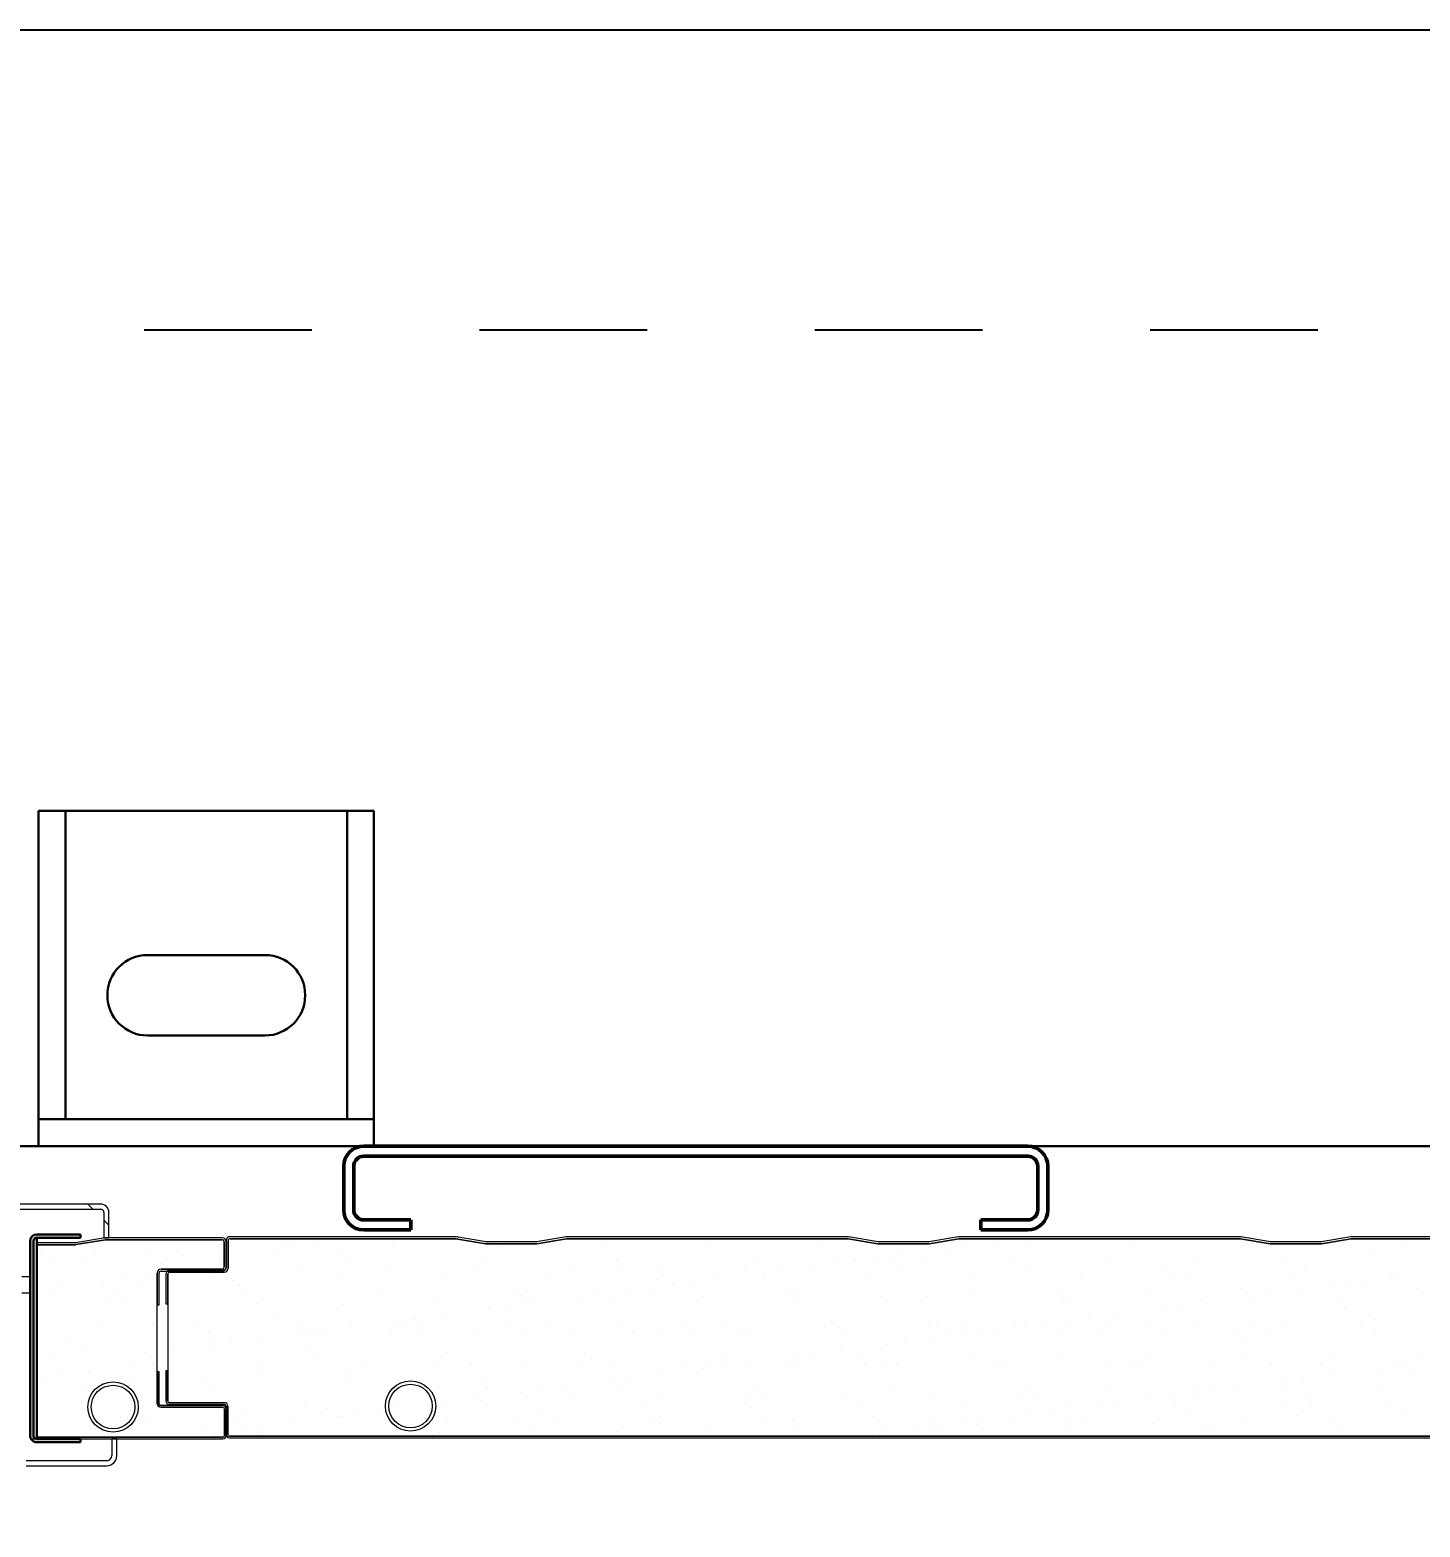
# Model space of a CAD drawing. Header units: millimetres. Extents: x 9130 to 9550, y -18883 to -17651.
# Drawn here: x 9350.739 to 9354.885, y -18028.217 to -18023.753 of the extents above; entities that cross this region are included whole.
import ezdxf

# ---------------------------------------------------------------- set-up
doc = ezdxf.new("R2010")
doc.units = ezdxf.units.MM
doc.linetypes.add('ACAD_ISO07W100', pattern=[3, 0, -3])
doc.linetypes.add('EPL_DASH', pattern=[1, 0.5, -0.5])
for name, color, linetype, lineweight in [('CRTANJE', 4, 'Continuous', 30), ('SRAFURE', 3, 'Continuous', 18), ('Visible Edges(ISO)', 7, 'Continuous', 20)]:
    doc.layers.add(name, color=color, linetype=linetype, lineweight=lineweight)
doc.layers.add('Hatch', color=7, linetype='Continuous', lineweight=9, true_color=0x1e1e47)
doc.styles.add('KOTE ZA MONNTAZU', font='simplex.shx', dxfattribs={"width": 0.7, "oblique": 8, "height": 3})
doc.dimstyles.new('KOTE ZA MONTAZU u cm', dxfattribs={"dimscale": 0, "dimtxt": 1.5, "dimasz": 1.5, "dimexe": 0.8, "dimexo": 0.1, "dimgap": 1, "dimtad": 1, "dimdec": 1, "dimlfac": 10, "dimzin": 12, "dimdsep": 46, "dimtxsty": 'KOTE ZA MONNTAZU', "dimcen": 1.5, "dimclrt": 1, "dimadec": 0, "dimazin": 0, "dimtfac": 1, "dimtdec": 1, "dimtmove": 0, "dimatfit": 3, "dimfxl": 1, "dimtolj": 2, "dimtzin": 0, "dimarcsym": 0})

# ---------------------------------------------------------------- blocks, each defined once
blk = doc.blocks.new('ENERGOINVEST KROV')
at = {"layer": 'Visible Edges(ISO)', "color": 7, "linetype": 'ACAD_ISO07W100'}
blk.add_line((262984.76, 136547.96), (260563.76, 136547.96), dxfattribs=at)
blk = doc.blocks.new('C STUB')
at = {"layer": 'CRTANJE', "lineweight": 50}
for p, q in [((266072.35, 120667.55), (266270.35, 120667.55)), ((266072.35, 120664.55), (266270.35, 120664.55)), ((266066.35, 120661.55), (266066.35, 120648.55)), ((266069.35, 120661.55), (266069.35, 120648.55)), ((266273.35, 120661.55), (266273.35, 120648.55)), ((266276.35, 120661.55), (266276.35, 120648.55)), ((266072.35, 120645.55), (266086.35, 120645.55)), ((266086.35, 120645.55), (266086.35, 120642.55)), ((266270.35, 120645.55), (266256.35, 120645.55)), ((266256.35, 120642.55), (266256.35, 120645.55)), ((266072.35, 120642.55), (266086.35, 120642.55)), ((266270.35, 120642.55), (266256.35, 120642.55))]:
    blk.add_line(p, q, dxfattribs=at)
for centre, radius, start, end in [((266072.35, 120661.55), 6, 90, 180), ((266270.35, 120661.55), 6, 0, 90), ((266072.35, 120661.55), 3, 90, 180), ((266270.35, 120661.55), 3, 0, 90), ((266072.35, 120648.55), 6, 180, 270), ((266072.35, 120648.55), 3, 180, 270), ((266270.35, 120648.55), 3, 270, 0), ((266270.35, 120648.55), 6, 270, 0)]:
    blk.add_arc(centre, radius, start, end, dxfattribs=at)
blk = doc.blocks.new('PU PANEL 60 OSTATAK ZA ENERGOINVEST')
at = {"layer": 'CRTANJE', "lineweight": 9}
for p, q in [((253619.76, 125341.33), (253619.76, 125333.13)), ((253620.36, 125333.13), (253620.36, 125341.33)), ((253620.36, 125341.33), (253620.36, 125333.13)), ((253655.66, 125342.53), (253620.96, 125342.53)), ((253620.96, 125341.93), (253655.66, 125341.93)), ((253655.66, 125341.93), (253620.96, 125341.93)), ((253621.51, 125341.93), (253688.21, 125341.93)), ((253688.21, 125341.93), (253621.51, 125341.93)), ((253688.21, 125342.53), (253621.64, 125342.53)), ((253688.31, 125341.92), (253697.17, 125340.44)), ((253697.17, 125340.44), (253688.31, 125341.92)), ((253697.27, 125341.04), (253688.41, 125342.51)), ((253712.26, 125341.03), (253697.36, 125341.03)), ((253721.22, 125342.51), (253712.36, 125341.04)), ((253712.46, 125340.44), (253721.31, 125341.92)), ((253721.32, 125341.92), (253712.46, 125340.44)), ((253805.21, 125342.53), (253721.41, 125342.53)), ((253721.41, 125341.93), (253805.21, 125341.93)), ((253805.21, 125341.93), (253721.41, 125341.93)), ((253805.31, 125341.92), (253814.17, 125340.44)), ((253814.17, 125340.44), (253805.31, 125341.92)), ((253814.27, 125341.04), (253805.41, 125342.51)), ((253829.26, 125341.03), (253814.36, 125341.03)), ((253838.22, 125342.51), (253829.36, 125341.04)), ((253829.46, 125340.44), (253838.31, 125341.92)), ((253838.32, 125341.92), (253829.46, 125340.44)), ((253922.21, 125342.53), (253838.41, 125342.53)), ((253838.41, 125341.93), (253922.21, 125341.93)), ((253922.21, 125341.93), (253838.41, 125341.93)), ((253922.31, 125341.92), (253931.17, 125340.44)), ((253931.17, 125340.44), (253922.31, 125341.92)), ((253931.27, 125341.04), (253922.41, 125342.51)), ((253946.26, 125341.03), (253931.36, 125341.03)), ((253955.22, 125342.51), (253946.36, 125341.04)), ((253946.46, 125340.44), (253955.31, 125341.92)), ((253955.32, 125341.92), (253946.46, 125340.44)), ((254039.21, 125342.53), (253955.41, 125342.53)), ((253955.41, 125341.93), (254039.21, 125341.93)), ((254039.21, 125341.93), (253955.41, 125341.93)), ((253697.36, 125340.43), (253712.26, 125340.43)), ((253712.26, 125340.43), (253697.36, 125340.43)), ((253814.36, 125340.43), (253829.26, 125340.43)), ((253829.26, 125340.43), (253814.36, 125340.43)), ((253931.36, 125340.43), (253946.26, 125340.43)), ((253946.26, 125340.43), (253931.36, 125340.43)), ((253619.16, 125332.53), (253602.96, 125332.53)), ((253602.96, 125331.93), (253619.16, 125331.93)), ((253619.16, 125331.93), (253602.96, 125331.93)), ((253601.76, 125331.33), (253601.76, 125322.53)), ((253602.36, 125322.53), (253602.36, 125331.33)), ((253602.36, 125331.33), (253602.36, 125293.53)), ((253601.76, 125322.53), (253602.36, 125322.53)), ((253602.26, 125302.53), (253601.76, 125302.53)), ((253601.76, 125302.53), (253601.76, 125293.53)), ((253602.26, 125293.53), (253602.26, 125302.53)), ((253619.26, 125293.03), (253602.76, 125293.03)), ((253602.76, 125292.53), (253619.26, 125292.53)), ((253602.86, 125293.03), (253619.26, 125293.03)), ((253619.76, 125292.03), (253619.76, 125283.53)), ((253620.26, 125283.53), (253620.26, 125292.03)), ((253620.26, 125292.03), (253620.26, 125283.53)), ((254692.31, 125283.03), (253620.76, 125283.03)), ((253620.76, 125283.03), (254692.31, 125283.03)), ((253620.76, 125282.53), (254692.31, 125282.53))]:
    blk.add_line(p, q, dxfattribs=at)
at = {"layer": 'CRTANJE', "color": 252, "lineweight": 13}
for radius in [7.5, 6.5]:
    blk.add_circle((253674.76, 125292.03), radius, dxfattribs=at)
at = {"layer": 'CRTANJE', "lineweight": 9}
for centre, radius, start, end in [((253620.96, 125341.33), 1.2, 90, 180), ((253620.96, 125341.33), 0.601, 90.0687, 179.9313), ((253655.66, 125341.33), 1.2, 80.5377, 90), ((253655.66, 125341.33), 0.6, 80.5377, 90), ((253655.66, 125341.33), 0.6, 80.5377, 90), ((253688.21, 125341.33), 1.2, 80.5377, 90), ((253688.21, 125341.33), 0.6, 80.5377, 90), ((253688.21, 125341.33), 0.6, 80.5377, 90), ((253688.86, 125341.33), 1.2, 90, 99.4717), ((253688.86, 125341.33), 0.6, 90, 99.4717), ((253688.86, 125341.33), 0.6, 90, 99.4717), ((253697.36, 125341.63), 0.6, 260.5377, 270), ((253712.26, 125341.63), 0.6, 270, 279.4623), ((253721.41, 125341.33), 1.2, 90, 99.4623), ((253721.41, 125341.33), 0.6, 90, 99.4623), ((253721.41, 125341.33), 0.6, 90, 99.4623), ((253805.21, 125341.33), 1.2, 80.5377, 90), ((253805.21, 125341.33), 0.6, 80.5377, 90), ((253805.21, 125341.33), 0.6, 80.5377, 90), ((253814.36, 125341.63), 0.6, 260.5377, 270), ((253829.26, 125341.63), 0.6, 270, 279.4623), ((253838.41, 125341.33), 1.2, 90, 99.4623), ((253838.41, 125341.33), 0.6, 90, 99.4623), ((253838.41, 125341.33), 0.6, 90, 99.4623), ((253922.21, 125341.33), 1.2, 80.5377, 90), ((253922.21, 125341.33), 0.6, 80.5377, 90), ((253922.21, 125341.33), 0.6, 80.5377, 90), ((253931.36, 125341.63), 0.6, 260.5377, 270), ((253946.26, 125341.63), 0.6, 270, 279.4623), ((253955.41, 125341.33), 1.2, 90, 99.4623), ((253955.41, 125341.33), 0.6, 90, 99.4623), ((253955.41, 125341.33), 0.6, 90, 99.4623), ((253697.36, 125341.63), 1.2, 260.5377, 270), ((253697.36, 125341.63), 1.2, 260.5377, 270), ((253712.26, 125341.63), 1.2, 270, 279.4623), ((253712.26, 125341.63), 1.2, 270, 279.4623), ((253814.36, 125341.63), 1.2, 260.5377, 270), ((253814.36, 125341.63), 1.2, 260.5377, 270), ((253829.26, 125341.63), 1.2, 270, 279.4623), ((253829.26, 125341.63), 1.2, 270, 279.4623), ((253931.36, 125341.63), 1.2, 260.5377, 270), ((253931.36, 125341.63), 1.2, 260.5377, 270), ((253946.26, 125341.63), 1.2, 270, 279.4623), ((253946.26, 125341.63), 1.2, 270, 279.4623), ((253602.96, 125331.33), 1.2, 90, 180), ((253602.96, 125331.33), 0.6, 89.9799, 180.0201), ((253602.96, 125331.33), 0.6, 89.9799, 180.0201), ((253619.16, 125333.13), 1.2, 270, 360), ((253619.16, 125333.13), 0.6, 270, 0), ((253619.16, 125333.13), 1.2, 270, 360), ((253602.76, 125293.53), 1, 180, 270), ((253602.76, 125293.53), 0.5, 180, 270), ((253602.86, 125293.53), 0.5, 179.9906, 270.0094), ((253619.26, 125292.03), 1, 0, 90), ((253619.26, 125292.03), 1, 0, 90), ((253619.26, 125292.03), 0.5, 0, 90), ((253620.76, 125283.53), 1, 180, 270), ((253620.76, 125283.53), 0.5, 180, 270), ((253620.76, 125283.53), 0.5, 180, 270)]:
    blk.add_arc(centre, radius, start, end, dxfattribs=at)
at = {"layer": 'SRAFURE', "lineweight": 13}
for p, q in [((253848.45, 125340.82), (253848.45, 125340.82)), ((253850.57, 125341.71), (253850.57, 125341.71)), ((253971.86, 125341.28), (253971.86, 125341.28)), ((253620.29, 125337.09), (253620.29, 125337.09)), ((253634.09, 125338.91), (253634.09, 125338.91)), ((253637.79, 125339.48), (253637.79, 125339.48)), ((253639.38, 125339.61), (253639.38, 125339.61)), ((253647.64, 125340.69), (253647.64, 125340.69)), ((253654.33, 125337.01), (253654.33, 125337.01)), ((253669.43, 125339.54), (253669.43, 125339.54)), ((253701.07, 125339.6), (253701.07, 125339.6)), ((253732.71, 125339.65), (253732.71, 125339.65)), ((253764.35, 125339.71), (253764.35, 125339.71)), ((253795.99, 125339.77), (253795.99, 125339.77)), ((253821.1, 125337.22), (253821.1, 125337.22)), ((253827.63, 125339.82), (253827.63, 125339.82)), ((253834.9, 125339.04), (253834.9, 125339.04)), ((253840.19, 125339.74), (253840.19, 125339.74)), ((253859.27, 125339.88), (253859.27, 125339.88)), ((253890.91, 125339.94), (253890.91, 125339.94)), ((253908.56, 125336.52), (253908.56, 125336.52)), ((253922.55, 125340), (253922.55, 125340)), ((253934.55, 125336.4), (253934.55, 125336.4)), ((253954.19, 125340.05), (253954.19, 125340.05)), ((253962, 125337.39), (253962, 125337.39)), ((253641.89, 125332.58), (253641.89, 125332.58)), ((253656.21, 125335.29), (253656.21, 125335.29)), ((253668.49, 125332.91), (253668.49, 125332.91)), ((253694.48, 125332.79), (253694.48, 125332.79)), ((253695.59, 125336.11), (253695.59, 125336.11)), ((253721.92, 125333.78), (253721.92, 125333.78)), ((253736.24, 125335.76), (253736.24, 125335.76)), ((253738.11, 125334.04), (253738.11, 125334.04)), ((253748.51, 125334.12), (253748.51, 125334.12)), ((253774.5, 125333.99), (253774.5, 125333.99)), ((253777.5, 125334.86), (253777.5, 125334.86)), ((253780.2, 125331.84), (253780.2, 125331.84)), ((253785.49, 125332.54), (253785.49, 125332.54)), ((253793.75, 125333.62), (253793.75, 125333.62)), ((253801.94, 125334.98), (253801.94, 125334.98)), ((253807.55, 125335.44), (253807.55, 125335.44)), ((253812.84, 125336.14), (253812.84, 125336.14)), ((253818.15, 125334.51), (253818.15, 125334.51)), ((253820.02, 125332.8), (253820.02, 125332.8)), ((253828.54, 125335.32), (253828.54, 125335.32)), ((253854.53, 125335.2), (253854.53, 125335.2)), ((253859.4, 125333.61), (253859.4, 125333.61)), ((253881.97, 125336.19), (253881.97, 125336.19)), ((253900.06, 125333.26), (253900.06, 125333.26)), ((253941.31, 125332.37), (253941.31, 125332.37)), ((253614.45, 125331.59), (253614.45, 125331.59)), ((253621.58, 125329.6), (253621.58, 125329.6)), ((253623.79, 125328.09), (253623.79, 125328.09)), ((253653.22, 125329.65), (253653.22, 125329.65)), ((253684.85, 125329.71), (253684.85, 125329.71)), ((253716.49, 125329.77), (253716.49, 125329.77)), ((253748.13, 125329.83), (253748.13, 125329.83)), ((253752.85, 125328.24), (253752.85, 125328.24)), ((253758.14, 125328.94), (253758.14, 125328.94)), ((253766.4, 125330.02), (253766.4, 125330.02)), ((253779.77, 125329.88), (253779.77, 125329.88)), ((253811.41, 125329.94), (253811.41, 125329.94)), ((253843.05, 125330), (253843.05, 125330)), ((253874.69, 125330.06), (253874.69, 125330.06)), ((253901.93, 125331.55), (253901.93, 125331.55)), ((253906.33, 125330.11), (253906.33, 125330.11)), ((253937.97, 125330.17), (253937.97, 125330.17)), ((253948.9, 125327.34), (253948.9, 125327.34)), ((253953.66, 125328.37), (253953.66, 125328.37)), ((253958.95, 125329.07), (253958.95, 125329.07)), ((253967.21, 125330.15), (253967.21, 125330.15)), ((253969.61, 125330.23), (253969.61, 125330.23)), ((253625.66, 125326.37), (253625.66, 125326.37)), ((253665.04, 125327.19), (253665.04, 125327.19)), ((253682.22, 125323.39), (253682.22, 125323.39)), ((253705.7, 125326.84), (253705.7, 125326.84)), ((253707.57, 125325.13), (253707.57, 125325.13)), ((253708.82, 125323.73), (253708.82, 125323.73)), ((253725.5, 125324.64), (253725.5, 125324.64)), ((253730.79, 125325.34), (253730.79, 125325.34)), ((253734.81, 125323.6), (253734.81, 125323.6)), ((253739.05, 125326.42), (253739.05, 125326.42)), ((253746.95, 125325.94), (253746.95, 125325.94)), ((253762.25, 125324.59), (253762.25, 125324.59)), ((253787.61, 125325.59), (253787.61, 125325.59)), ((253788.85, 125324.93), (253788.85, 125324.93)), ((253789.48, 125323.88), (253789.48, 125323.88)), ((253814.84, 125324.81), (253814.84, 125324.81)), ((253828.86, 125324.7), (253828.86, 125324.7)), ((253842.28, 125325.8), (253842.28, 125325.8)), ((253868.87, 125326.13), (253868.87, 125326.13)), ((253869.52, 125324.35), (253869.52, 125324.35)), ((253894.86, 125326.01), (253894.86, 125326.01)), ((253910.77, 125323.45), (253910.77, 125323.45)), ((253912.51, 125322.95), (253912.51, 125322.95)), ((253922.3, 125327), (253922.3, 125327)), ((253926.31, 125324.77), (253926.31, 125324.77)), ((253931.6, 125325.47), (253931.6, 125325.47)), ((253939.86, 125326.55), (253939.86, 125326.55)), ((253951.43, 125323.1), (253951.43, 125323.1)), ((253974.89, 125327.21), (253974.89, 125327.21)), ((253602.2, 125322.19), (253602.2, 125322.19)), ((253628.79, 125322.53), (253628.79, 125322.53)), ((253654.78, 125322.4), (253654.78, 125322.4)), ((253684.36, 125319.22), (253684.36, 125319.22)), ((253698.16, 125321.04), (253698.16, 125321.04)), ((253703.44, 125321.73), (253703.44, 125321.73)), ((253711.7, 125322.82), (253711.7, 125322.82)), ((253871.39, 125322.63), (253871.39, 125322.63)), ((253885.16, 125319.35), (253885.16, 125319.35)), ((253898.96, 125321.17), (253898.96, 125321.17)), ((253904.25, 125321.87), (253904.25, 125321.87)), ((253953.3, 125321.38), (253953.3, 125321.38)), ((253610.07, 125316.71), (253610.07, 125316.71)), ((253614.36, 125313.98), (253614.36, 125313.98)), ((253634.5, 125318.27), (253634.5, 125318.27)), ((253641.71, 125316.77), (253641.71, 125316.77)), ((253646, 125314.04), (253646, 125314.04)), ((253648.75, 125314.53), (253648.75, 125314.53)), ((253657.01, 125315.62), (253657.01, 125315.62)), ((253670.81, 125317.44), (253670.81, 125317.44)), ((253673.35, 125316.83), (253673.35, 125316.83)), ((253675.16, 125317.93), (253675.16, 125317.93)), ((253676.1, 125318.13), (253676.1, 125318.13)), ((253677.03, 125316.21), (253677.03, 125316.21)), ((253677.64, 125314.1), (253677.64, 125314.1)), ((253704.99, 125316.88), (253704.99, 125316.88)), ((253709.28, 125314.15), (253709.28, 125314.15)), ((253716.41, 125317.03), (253716.41, 125317.03)), ((253722.56, 125314.2), (253722.56, 125314.2)), ((253736.63, 125316.94), (253736.63, 125316.94)), ((253740.92, 125314.21), (253740.92, 125314.21)), ((253749.15, 125314.54), (253749.15, 125314.54)), ((253757.07, 125316.68), (253757.07, 125316.68)), ((253758.94, 125314.96), (253758.94, 125314.96)), ((253768.27, 125317), (253768.27, 125317)), ((253772.56, 125314.27), (253772.56, 125314.27)), ((253775.14, 125314.42), (253775.14, 125314.42)), ((253798.32, 125315.78), (253798.32, 125315.78)), ((253799.91, 125317.06), (253799.91, 125317.06)), ((253802.58, 125315.41), (253802.58, 125315.41)), ((253804.2, 125314.33), (253804.2, 125314.33)), ((253829.18, 125315.74), (253829.18, 125315.74)), ((253831.55, 125317.11), (253831.55, 125317.11)), ((253835.83, 125314.38), (253835.83, 125314.38)), ((253838.97, 125315.43), (253838.97, 125315.43)), ((253844.27, 125313.97), (253844.27, 125313.97)), ((253849.55, 125314.66), (253849.55, 125314.66)), ((253855.17, 125315.62), (253855.17, 125315.62)), ((253857.81, 125315.75), (253857.81, 125315.75)), ((253863.19, 125317.17), (253863.19, 125317.17)), ((253867.47, 125314.44), (253867.47, 125314.44)), ((253871.61, 125317.57), (253871.61, 125317.57)), ((253876.9, 125318.27), (253876.9, 125318.27)), ((253880.23, 125314.53), (253880.23, 125314.53)), ((253882.61, 125316.61), (253882.61, 125316.61)), ((253894.83, 125317.23), (253894.83, 125317.23)), ((253899.11, 125314.5), (253899.11, 125314.5)), ((253909.2, 125316.95), (253909.2, 125316.95)), ((253920.88, 125314.18), (253920.88, 125314.18)), ((253926.47, 125317.29), (253926.47, 125317.29)), ((253930.75, 125314.56), (253930.75, 125314.56)), ((253935.19, 125316.82), (253935.19, 125316.82)), ((253958.11, 125317.34), (253958.11, 125317.34)), ((253962.39, 125314.61), (253962.39, 125314.61)), ((253962.64, 125317.81), (253962.64, 125317.81)), ((253615.09, 125312.01), (253615.09, 125312.01)), ((253616.11, 125310.24), (253616.11, 125310.24)), ((253621.4, 125310.93), (253621.4, 125310.93)), ((253629.66, 125312.02), (253629.66, 125312.02)), ((253642.53, 125313), (253642.53, 125313)), ((253643.46, 125313.84), (253643.46, 125313.84)), ((253669.13, 125313.34), (253669.13, 125313.34)), ((253695.12, 125313.21), (253695.12, 125313.21)), ((253816.92, 125310.37), (253816.92, 125310.37)), ((253822.21, 125311.06), (253822.21, 125311.06)), ((253830.47, 125312.15), (253830.47, 125312.15)), ((253840.85, 125313.71), (253840.85, 125313.71)), ((253922.76, 125312.47), (253922.76, 125312.47)), ((253962.14, 125313.28), (253962.14, 125313.28)), ((253602.31, 125308.42), (253602.31, 125308.42)), ((253603.96, 125309.36), (253603.96, 125309.36)), ((253644.61, 125309.01), (253644.61, 125309.01)), ((253646.49, 125307.29), (253646.49, 125307.29)), ((253685.87, 125308.11), (253685.87, 125308.11)), ((253726.52, 125307.76), (253726.52, 125307.76)), ((253728.4, 125306.04), (253728.4, 125306.04)), ((253762.89, 125305.02), (253762.89, 125305.02)), ((253767.78, 125306.86), (253767.78, 125306.86)), ((253789.49, 125305.35), (253789.49, 125305.35)), ((253789.57, 125306.77), (253789.57, 125306.77)), ((253794.86, 125307.46), (253794.86, 125307.46)), ((253803.12, 125308.55), (253803.12, 125308.55)), ((253808.43, 125306.51), (253808.43, 125306.51)), ((253815.48, 125305.23), (253815.48, 125305.23)), ((253842.92, 125306.22), (253842.92, 125306.22)), ((253849.69, 125305.61), (253849.69, 125305.61)), ((253869.51, 125306.56), (253869.51, 125306.56)), ((253890.34, 125305.27), (253890.34, 125305.27)), ((253895.5, 125306.43), (253895.5, 125306.43)), ((253922.94, 125307.42), (253922.94, 125307.42)), ((253949.54, 125307.76), (253949.54, 125307.76)), ((253975.53, 125307.64), (253975.53, 125307.64)), ((253602.84, 125302.61), (253602.84, 125302.61)), ((253629.43, 125302.95), (253629.43, 125302.95)), ((253629.78, 125304.15), (253629.78, 125304.15)), ((253655.42, 125302.82), (253655.42, 125302.82)), ((253661.42, 125304.21), (253661.42, 125304.21)), ((253682.86, 125303.81), (253682.86, 125303.81)), ((253693.06, 125304.27), (253693.06, 125304.27)), ((253709.46, 125304.15), (253709.46, 125304.15)), ((253724.7, 125304.33), (253724.7, 125304.33)), ((253735.45, 125304.03), (253735.45, 125304.03)), ((253748.42, 125301.35), (253748.42, 125301.35)), ((253756.34, 125304.38), (253756.34, 125304.38)), ((253762.22, 125303.17), (253762.22, 125303.17)), ((253767.51, 125303.86), (253767.51, 125303.86)), ((253775.77, 125304.95), (253775.77, 125304.95)), ((253787.98, 125304.44), (253787.98, 125304.44)), ((253810.3, 125304.8), (253810.3, 125304.8)), ((253819.62, 125304.5), (253819.62, 125304.5)), ((253851.26, 125304.56), (253851.26, 125304.56)), ((253882.9, 125304.61), (253882.9, 125304.61)), ((253892.21, 125303.55), (253892.21, 125303.55)), ((253914.54, 125304.67), (253914.54, 125304.67)), ((253931.59, 125304.37), (253931.59, 125304.37)), ((253946.18, 125304.73), (253946.18, 125304.73)), ((253949.23, 125301.48), (253949.23, 125301.48)), ((253963.03, 125303.3), (253963.03, 125303.3)), ((253968.31, 125303.99), (253968.31, 125303.99)), ((253972.25, 125304.02), (253972.25, 125304.02)), ((253974.12, 125302.3), (253974.12, 125302.3)), ((253614.07, 125300.09), (253614.07, 125300.09)), ((253615.95, 125298.37), (253615.95, 125298.37)), ((253655.33, 125299.19), (253655.33, 125299.19)), ((253695.98, 125298.84), (253695.98, 125298.84)), ((253697.85, 125297.13), (253697.85, 125297.13)), ((253712.81, 125296.66), (253712.81, 125296.66)), ((253721.07, 125297.75), (253721.07, 125297.75)), ((253734.87, 125299.57), (253734.87, 125299.57)), ((253737.24, 125297.95), (253737.24, 125297.95)), ((253740.16, 125300.26), (253740.16, 125300.26)), ((253777.89, 125297.6), (253777.89, 125297.6)), ((253819.14, 125296.7), (253819.14, 125296.7)), ((253829.82, 125296.17), (253829.82, 125296.17)), ((253859.8, 125296.35), (253859.8, 125296.35)), ((253883.25, 125297.03), (253883.25, 125297.03)), ((253908.33, 125296.1), (253908.33, 125296.1)), ((253909.84, 125297.37), (253909.84, 125297.37)), ((253913.62, 125296.79), (253913.62, 125296.79)), ((253921.88, 125297.88), (253921.88, 125297.88)), ((253935.68, 125299.7), (253935.68, 125299.7)), ((253935.83, 125297.25), (253935.83, 125297.25)), ((253940.97, 125300.39), (253940.97, 125300.39)), ((253963.28, 125298.24), (253963.28, 125298.24)), ((253615.73, 125292.43), (253615.73, 125292.43)), ((253643.17, 125293.42), (253643.17, 125293.42)), ((253669.77, 125293.76), (253669.77, 125293.76)), ((253680.17, 125292.37), (253680.17, 125292.37)), ((253685.46, 125293.06), (253685.46, 125293.06)), ((253693.72, 125294.15), (253693.72, 125294.15)), ((253695.76, 125293.64), (253695.76, 125293.64)), ((253707.52, 125295.97), (253707.52, 125295.97)), ((253723.2, 125294.63), (253723.2, 125294.63)), ((253749.79, 125294.97), (253749.79, 125294.97)), ((253775.78, 125294.84), (253775.78, 125294.84)), ((253779.76, 125295.88), (253779.76, 125295.88)), ((253803.22, 125295.83), (253803.22, 125295.83)), ((253808.12, 125291.61), (253808.12, 125291.61)), ((253839.76, 125291.67), (253839.76, 125291.67)), ((253855.81, 125296.04), (253855.81, 125296.04)), ((253861.67, 125294.63), (253861.67, 125294.63)), ((253871.4, 125291.73), (253871.4, 125291.73)), ((253880.98, 125292.5), (253880.98, 125292.5)), ((253886.27, 125293.19), (253886.27, 125293.19)), ((253894.53, 125294.28), (253894.53, 125294.28)), ((253901.05, 125295.45), (253901.05, 125295.45)), ((253903.04, 125291.79), (253903.04, 125291.79)), ((253934.67, 125291.84), (253934.67, 125291.84)), ((253941.71, 125295.1), (253941.71, 125295.1)), ((253943.58, 125293.38), (253943.58, 125293.38)), ((253966.31, 125291.9), (253966.31, 125291.9)), ((253618.28, 125291.27), (253618.28, 125291.27)), ((253622.56, 125288.54), (253622.56, 125288.54)), ((253624.78, 125290.28), (253624.78, 125290.28)), ((253649.92, 125291.33), (253649.92, 125291.33)), ((253652.83, 125288.77), (253652.83, 125288.77)), ((253654.2, 125288.6), (253654.2, 125288.6)), ((253658.11, 125289.46), (253658.11, 125289.46)), ((253665.44, 125289.93), (253665.44, 125289.93)), ((253666.37, 125290.55), (253666.37, 125290.55)), ((253667.31, 125288.21), (253667.31, 125288.21)), ((253681.56, 125291.38), (253681.56, 125291.38)), ((253685.84, 125288.65), (253685.84, 125288.65)), ((253706.69, 125289.03), (253706.69, 125289.03)), ((253713.2, 125291.44), (253713.2, 125291.44)), ((253717.48, 125288.71), (253717.48, 125288.71)), ((253744.84, 125291.5), (253744.84, 125291.5)), ((253747.35, 125288.68), (253747.35, 125288.68)), ((253749.12, 125288.77), (253749.12, 125288.77)), ((253776.48, 125291.56), (253776.48, 125291.56)), ((253780.76, 125288.83), (253780.76, 125288.83)), ((253788.6, 125287.78), (253788.6, 125287.78)), ((253812.4, 125288.88), (253812.4, 125288.88)), ((253829.26, 125287.43), (253829.26, 125287.43)), ((253844.04, 125288.94), (253844.04, 125288.94)), ((253853.63, 125288.9), (253853.63, 125288.9)), ((253858.92, 125289.59), (253858.92, 125289.59)), ((253867.18, 125290.68), (253867.18, 125290.68)), ((253875.68, 125289), (253875.68, 125289)), ((253907.32, 125289.06), (253907.32, 125289.06)), ((253923.58, 125287.85), (253923.58, 125287.85)), ((253938.96, 125289.11), (253938.96, 125289.11)), ((253950.18, 125288.18), (253950.18, 125288.18)), ((253970.6, 125289.17), (253970.6, 125289.17)), ((253625.48, 125285.16), (253625.48, 125285.16)), ((253630.07, 125283.37), (253630.07, 125283.37)), ((253630.77, 125285.86), (253630.77, 125285.86)), ((253639.03, 125286.95), (253639.03, 125286.95)), ((253656.06, 125283.25), (253656.06, 125283.25)), ((253683.5, 125284.24), (253683.5, 125284.24)), ((253710.1, 125284.58), (253710.1, 125284.58)), ((253736.09, 125284.45), (253736.09, 125284.45)), ((253749.22, 125286.96), (253749.22, 125286.96)), ((253763.53, 125285.44), (253763.53, 125285.44)), ((253790.13, 125285.78), (253790.13, 125285.78)), ((253812.48, 125283.48), (253812.48, 125283.48)), ((253816.12, 125285.65), (253816.12, 125285.65)), ((253826.28, 125285.3), (253826.28, 125285.3)), ((253831.13, 125285.72), (253831.13, 125285.72)), ((253831.57, 125285.99), (253831.57, 125285.99)), ((253839.83, 125287.08), (253839.83, 125287.08)), ((253843.56, 125286.64), (253843.56, 125286.64)), ((253870.15, 125286.98), (253870.15, 125286.98)), ((253870.51, 125286.53), (253870.51, 125286.53)), ((253896.14, 125286.86), (253896.14, 125286.86)), ((253911.17, 125286.18), (253911.17, 125286.18)), ((253913.04, 125284.47), (253913.04, 125284.47)), ((253952.42, 125285.29), (253952.42, 125285.29))]:
    blk.add_line(p, q, dxfattribs=at)
blk = doc.blocks.new('M_U-profil za vrata_prejsek')
at = {"layer": 'CRTANJE'}
blk.add_hatch(color=256, dxfattribs=at).paths.add_polyline_path([(0, 0), (-1, 0), (-1, -13, 0.414214), (1, -15), (59, -15, 0.414214), (61, -13), (61, 0), (60, 0), (60, -13, -0.414214), (59, -14), (1, -14, -0.414214), (0, -13)])
for p, q in [((-1, 0), (-1, -13)), ((-1, 0), (0, 0)), ((0, 0), (0, -13)), ((60, -13), (60, 0)), ((60, 0), (61, 0)), ((61, -13), (61, 0)), ((1, -14), (59, -14)), ((1, -15), (59, -15))]:
    blk.add_line(p, q, dxfattribs=at)
for centre, radius, start, end in [((1, -13), 2, 180, 270), ((1, -13), 1, 180, 270), ((59, -13), 2, 270, 0), ((59, -13), 1, 270, 0)]:
    blk.add_arc(centre, radius, start, end, dxfattribs=at)
blk = doc.blocks.new('M_STOK I RAM 1000 ZA PU60')
at = {"layer": 'Hatch'}
h = blk.add_hatch(dxfattribs=at)
h.set_pattern_fill('ANSI31', scale=508, angle=90, style=0)
h.set_pattern_definition([(135, (-3673.41, -2304.99), (-44.9013, -44.9013), [])])
edge = h.paths.add_edge_path()
edge.add_ellipse((1021.5, 7.5), major_axis=(2.5, 0), ratio=1, start_angle=0, end_angle=90)
edge.add_line((1021.5, 10), (996.5, 10))
edge.add_ellipse((996.5, 7.5), major_axis=(0, 2.5), ratio=1, start_angle=0, end_angle=90)
edge.add_line((994, 7.5), (994, -28))
edge.add_ellipse((993, -28), major_axis=(1, 0), ratio=1, start_angle=270, end_angle=360, ccw=False)
edge.add_line((993, -29), (985, -29))
edge.add_ellipse((985, -28), major_axis=(0, -1), ratio=1, start_angle=270, end_angle=360, ccw=False)
edge.add_line((984, -28), (984, -22.5))
edge.add_ellipse((981.5, -22.5), major_axis=(2.5, 0), ratio=1, start_angle=0, end_angle=180)
edge.add_line((979, -22.5), (979, -46.5))
edge.add_ellipse((981.5, -46.5), major_axis=(-2.5, 0), ratio=1, start_angle=0, end_angle=90)
edge.add_line((981.5, -49), (995.5, -49))
edge.add_line((995.5, -49), (995.5, -47.5))
edge.add_line((995.5, -47.5), (981.5, -47.5))
edge.add_ellipse((981.5, -46.5), major_axis=(0, -1), ratio=1, start_angle=270, end_angle=360, ccw=False)
edge.add_line((980.5, -46.5), (980.5, -22.5))
edge.add_ellipse((981.5, -22.5), major_axis=(-1, 0), ratio=1, start_angle=180, end_angle=360, ccw=False)
edge.add_line((982.5, -22.5), (982.5, -28))
edge.add_ellipse((985, -28), major_axis=(-2.5, 0), ratio=1, start_angle=0, end_angle=90)
edge.add_line((985, -30.5), (993, -30.5))
edge.add_ellipse((993, -28), major_axis=(0, -2.5), ratio=1, start_angle=0, end_angle=90)
edge.add_line((995.5, -28), (995.5, 7.5))
edge.add_ellipse((996.5, 7.5), major_axis=(-1, 0), ratio=1, start_angle=270, end_angle=360, ccw=False)
edge.add_line((996.5, 8.5), (1021.5, 8.5))
edge.add_ellipse((1021.5, 7.5), major_axis=(0, 1), ratio=1, start_angle=270, end_angle=360, ccw=False)
edge.add_line((1022.5, 7.5), (1022.5, 0))
edge.add_line((1022.5, 0), (1024, 0))
edge.add_line((1024, 0), (1024, 7.5))
at = {"layer": 'Visible Edges(ISO)', "color": 7}
for p, q in [((1021.5, 10), (996.5, 10)), ((996.5, 8.5), (1021.5, 8.5)), ((1022.5, 7.5), (1022.5, 0)), ((1024, 0), (1024, 7.5)), ((1022.5, 0), (1024, 0)), ((997.99, -11.6), (1000.46, -11.6)), ((997.99, -16.4), (1000.46, -16.4)), ((1026.34, -60), (1024.84, -60)), ((1024.84, -60), (1024.84, -65)), ((1026.34, -65), (1026.34, -60)), ((1023.34, -66.5), (999.34, -66.5)), ((999.34, -68), (1023.34, -68))]:
    blk.add_line(p, q, dxfattribs=at)
for centre, radius, start, end in [((1021.5, 7.5), 2.5, 0, 90), ((1021.5, 7.5), 1, 0, 90), ((1023.34, -65), 1.5, 270, 0), ((1023.34, -65), 3, 270, 0)]:
    blk.add_arc(centre, radius, start, end, dxfattribs=at)
blk = doc.blocks.new('*D1105')
at = {"color": 0, "linetype": 'Continuous', "lineweight": -2, "transparency": 16777216}
for p, q in [((9351.5898, -18028.2515), (9351.0328, -18028.2515)), ((9351.2328, -18029.2515), (9351.2328, -18034.9715)), ((9351.5898, -18035.9715), (9351.0328, -18035.9715))]:
    blk.add_line(p, q, dxfattribs=at)
at = {"color": 0, "transparency": 16777216}
for points in [[(9351.0662, -18029.2515), (9351.3995, -18029.2515), (9351.2328, -18028.2515)], [(9351.0662, -18034.9715), (9351.3995, -18034.9715), (9351.2328, -18035.9715)]]:
    blk.add_solid(points, dxfattribs=at)
at = {"layer": 'Defpoints', "color": 0, "transparency": 16777216}
for p in [(9351.6898, -18028.2515), (9351.2328, -18035.9715), (9351.6898, -18035.9715)]:
    blk.add_point(p, dxfattribs=at)
at = {"color": 1, "transparency": 16777216, "insert": (9350.3328, -18031.9215), "char_height": 3, "attachment_point": 5, "rotation": 90, "style": 'KOTE ZA MONNTAZU'}
blk.add_mtext('\\A2;{\\H0.4x;77.2 cm}', dxfattribs=at)

msp = doc.modelspace()

# ---------------------------------------------------------------- linework, layer by layer
at = {"color": 30, "true_color": 0xf8991e}
msp.add_lwpolyline([(9306.0799, -18023.7528), (9371.0399, -18023.7528), (9371.0399, -18055.4868), (9306.0799, -18055.4868)], close=True, dxfattribs=at)
at = {"color": 30, "linetype": 'EPL_DASH', "true_color": 0xf8991e}
msp.add_lwpolyline([(9306.0799, -18024.6469), (9371.0399, -18024.6469), (9371.0399, -18054.6207), (9306.0799, -18054.6207)], close=True, dxfattribs=at)
at = {"layer": 'CRTANJE', "color": 7, "lineweight": 30}
for p, q in [((9350.7651, -18027.0815), (9350.7651, -18026.0815)), ((9351.7651, -18026.0815), (9350.7651, -18026.0815)), ((9350.8451, -18026.0815), (9350.8451, -18027.0015)), ((9351.6851, -18026.0815), (9351.6851, -18027.0015)), ((9351.7651, -18027.0815), (9351.7651, -18026.0815)), ((9351.0901, -18026.5115), (9351.4401, -18026.5115)), ((9351.7651, -18027.0815), (9351.7651, -18026.6315)), ((9351.7651, -18027.0815), (9351.7651, -18026.6315)), ((9351.0901, -18026.7515), (9351.4401, -18026.7515)), ((9350.7651, -18027.0015), (9351.7651, -18027.0015)), ((9362.3368, -18027.0815), (9339.7187, -18027.0815)), ((9350.7651, -18027.0815), (9351.7651, -18027.0815))]:
    msp.add_line(p, q, dxfattribs=at)
at = {"layer": 'CRTANJE'}
msp.add_line((9350.7595, -18027.3545), (9350.7595, -18027.9545), dxfattribs=at)
at = {"layer": 'CRTANJE', "lineweight": 9}
for p, q in [((9350.8738, -18027.3695), (9350.7595, -18027.3695)), ((9350.7595, -18027.3755), (9350.8738, -18027.3755)), ((9350.8738, -18027.3755), (9350.7595, -18027.3755)), ((9350.9633, -18027.3547), (9350.8748, -18027.3694)), ((9350.8758, -18027.3753), (9350.9643, -18027.3606)), ((9350.9643, -18027.3606), (9350.8758, -18027.3753)), ((9351.3123, -18027.3545), (9350.9653, -18027.3545)), ((9350.9653, -18027.3605), (9351.3123, -18027.3605)), ((9351.3123, -18027.3605), (9350.9653, -18027.3605)), ((9351.3183, -18027.3665), (9351.3183, -18027.4425)), ((9351.3183, -18027.4425), (9351.3183, -18027.3665)), ((9351.3243, -18027.4425), (9351.3243, -18027.3665)), ((9351.1183, -18027.4605), (9351.1183, -18027.5545)), ((9351.1183, -18027.8495), (9351.1183, -18027.4605)), ((9351.1243, -18027.5545), (9351.1243, -18027.4605)), ((9351.3123, -18027.4485), (9351.1303, -18027.4485)), ((9351.1303, -18027.4485), (9351.3123, -18027.4485)), ((9351.1303, -18027.4545), (9351.3123, -18027.4545)), ((9351.1183, -18027.5545), (9351.1243, -18027.5545)), ((9351.1243, -18027.7545), (9351.1193, -18027.7545)), ((9351.1193, -18027.7545), (9351.1193, -18027.8495)), ((9351.1243, -18027.8495), (9351.1243, -18027.7545)), ((9351.3143, -18027.8595), (9351.1292, -18027.8595)), ((9351.3143, -18027.8545), (9351.1293, -18027.8545)), ((9351.1293, -18027.8595), (9351.3143, -18027.8595)), ((9351.3193, -18027.8645), (9351.3193, -18027.9445)), ((9351.3193, -18027.9445), (9351.3193, -18027.8645)), ((9351.3243, -18027.9445), (9351.3243, -18027.8645)), ((9350.7422, -18027.9545), (9351.3143, -18027.9545)), ((9351.3143, -18027.9495), (9350.7595, -18027.9495)), ((9350.7595, -18027.9495), (9351.3143, -18027.9495))]:
    msp.add_line(p, q, dxfattribs=at)
at = {"layer": 'CRTANJE', "color": 252, "lineweight": 13}
for radius in [0.075, 0.065]:
    msp.add_circle((9350.9871, -18027.8595), radius, dxfattribs=at)
at = {"layer": 'CRTANJE', "color": 7, "lineweight": 30}
for centre, start, end in [((9351.0901, -18026.6315), 90, 270), ((9351.4401, -18026.6315), 270, 90)]:
    msp.add_arc(centre, 0.12, start, end, dxfattribs=at)
at = {"layer": 'CRTANJE', "lineweight": 9}
for centre, radius, start, end in [((9350.8738, -18027.3635), 0.006, 270, 279.4623), ((9350.8738, -18027.3635), 0.012, 270, 279.4623), ((9350.8738, -18027.3635), 0.012, 270, 279.4623), ((9350.9653, -18027.3665), 0.012, 90, 99.4623), ((9350.9653, -18027.3665), 0.006, 90, 99.4623), ((9350.9653, -18027.3665), 0.006, 90, 99.4623), ((9351.3123, -18027.3665), 0.012, 0, 90), ((9351.3123, -18027.3665), 0.006, 0, 90), ((9351.3123, -18027.3665), 0.006, 0, 90), ((9351.1303, -18027.4605), 0.012, 90, 180), ((9351.1303, -18027.4605), 0.012, 90, 180), ((9351.1303, -18027.4605), 0.006, 90, 180), ((9351.3123, -18027.4425), 0.006, 270, 0), ((9351.3123, -18027.4425), 0.012, 270, 0), ((9351.3123, -18027.4425), 0.006, 270, 0), ((9351.1288, -18027.849), 0.0105, 182.6374, 272.8152), ((9351.1303, -18027.8485), 0.0111, 185.221, 264.779), ((9351.1293, -18027.8495), 0.005, 180, 270), ((9351.3143, -18027.8645), 0.01, 0, 90), ((9351.3143, -18027.8645), 0.005, 0, 90), ((9351.3143, -18027.9445), 0.01, 270, 0), ((9351.3143, -18027.9445), 0.00501, 270.134, 359.866)]:
    msp.add_arc(centre, radius, start, end, dxfattribs=at)
at = {"layer": 'SRAFURE'}
for p, q in [((9350.7699, -18027.4034), (9350.7699, -18027.4034)), ((9350.8969, -18027.4211), (9350.8969, -18027.4211)), ((9350.9361, -18027.406), (9350.9361, -18027.406)), ((9351.0863, -18027.4028), (9351.0863, -18027.4028)), ((9351.196, -18027.4072), (9351.196, -18027.4072)), ((9351.3034, -18027.4246), (9351.3034, -18027.4246)), ((9350.8127, -18027.4307), (9350.8127, -18027.4307)), ((9351.0949, -18027.4681), (9351.0949, -18027.4681)), ((9351.1291, -18027.4301), (9351.1291, -18027.4301)), ((9351.2858, -18027.4429), (9351.2858, -18027.4429)), ((9350.7991, -18027.5111), (9350.7991, -18027.5111)), ((9350.8214, -18027.5041), (9350.8214, -18027.5041)), ((9350.9594, -18027.4859), (9350.9594, -18027.4859)), ((9350.998, -18027.5137), (9350.998, -18027.5137)), ((9351.0123, -18027.4789), (9351.0123, -18027.4789)), ((9351.0735, -18027.5012), (9351.0735, -18027.5012)), ((9350.967, -18027.5289), (9350.967, -18027.5289)), ((9351.0167, -18027.5309), (9351.0167, -18027.5309)), ((9350.9425, -18027.6017), (9350.9425, -18027.6017)), ((9351.1051, -18027.6119), (9351.1051, -18027.6119)), ((9350.852, -18027.6578), (9350.852, -18027.6578)), ((9350.8948, -18027.6851), (9350.8948, -18027.6851)), ((9350.7997, -18027.7011), (9350.7997, -18027.7011)), ((9350.8055, -18027.7069), (9350.8055, -18027.7069)), ((9351.0531, -18027.7366), (9351.0531, -18027.7366)), ((9351.0799, -18027.697), (9351.0799, -18027.697)), ((9351.106, -18027.7297), (9351.106, -18027.7297)), ((9350.7796, -18027.7726), (9350.7796, -18027.7726)), ((9350.8325, -18027.7657), (9350.8325, -18027.7657)), ((9350.9151, -18027.7548), (9350.9151, -18027.7548)), ((9351.049, -18027.7833), (9351.049, -18027.7833)), ((9350.9008, -18027.7937), (9350.9008, -18027.7937)), ((9350.9196, -18027.8109), (9350.9196, -18027.8109)), ((9350.9489, -18027.7975), (9350.9489, -18027.7975)), ((9350.934, -18027.9122), (9350.934, -18027.9122)), ((9351.0079, -18027.8919), (9351.0079, -18027.8919)), ((9351.0863, -18027.8927), (9351.0863, -18027.8927)), ((9351.2504, -18027.9116), (9351.2504, -18027.9116)), ((9350.9769, -18027.9395), (9350.9769, -18027.9395)), ((9351.2933, -18027.9389), (9351.2933, -18027.9389))]:
    msp.add_line(p, q, dxfattribs=at)

# ---------------------------------------------------------------- block references
at = {"layer": 'CRTANJE', "lineweight": 50, "xscale": 0.01, "yscale": 0.01, "zscale": 0.01}
for name, p in [('ENERGOINVEST KROV', (6733.0673, -19392.5611)), ('PU PANEL 60 OSTATAK ZA ENERGOINVEST', (6815.1267, -19280.7768))]:
    msp.add_blockref(name, p, dxfattribs=at)
at = {"layer": 'CRTANJE', "lineweight": 30, "xscale": -0.01, "yscale": 0.01, "zscale": 0.01}
msp.add_blockref('C STUB', (12014.4384, -19233.757), dxfattribs=at)
at = {"layer": 'CRTANJE', "xscale": 0.01, "yscale": 0.01, "zscale": 0.01}
msp.add_blockref('M_STOK I RAM 1000 ZA PU60', (9340.7349, -18027.3545), dxfattribs=at)
at = {"layer": 'CRTANJE', "xscale": 0.01, "yscale": 0.01, "zscale": 0.01, "rotation": 270}
msp.add_blockref('M_U-profil za vrata_prejsek', (9350.8895, -18027.3545), dxfattribs=at)

# ---------------------------------------------------------------- dimensions: what is measured, and where the dimension line sits
at = {"color": 4}
dim = msp.add_linear_dim(base=(9351.2328, -18035.9715), p1=(9351.6898, -18028.2515), p2=(9351.6898, -18035.9715), angle=270, text='{\\H0.4x;<>}', dimstyle='KOTE ZA MONTAZU u cm', override={"dimscale": 1, "dimasz": 1, "dimexe": 0.2, "dimgap": 0.3, "dimpost": ' cm', "dimfxl": 1.25, "dimfxlon": 1}, dxfattribs=at)
dim.commit()
dim.dimension.update_dxf_attribs({"geometry": '*D1105', "text_midpoint": (9351.2328, -18031.9215), "dimtype": 160})

doc.saveas('drawing.dxf')
